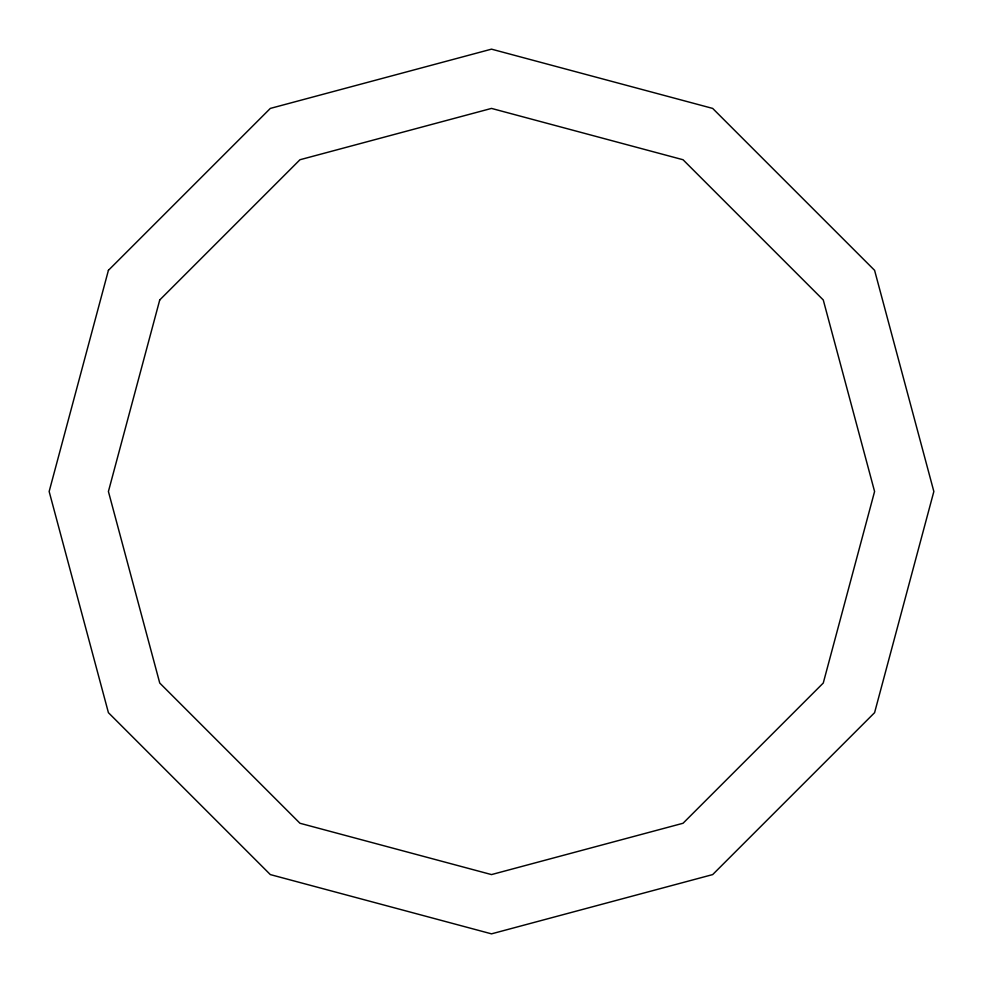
<?xml version="1.0" encoding="UTF-8"?>
<svg xmlns="http://www.w3.org/2000/svg" width="983" height="983" viewBox="0 0 983 983"><rect width="100%" height="100%" fill="white"/><g stroke="black" fill="none" stroke-linecap="round" stroke-linejoin="round"><path stroke-width="1.47" d="M108.413 270.325L49.15 491.5L108.413 712.675L270.325 874.587L491.5 933.85L712.675 874.587L874.587 712.675L933.85 491.5L874.587 270.325L712.675 108.413L491.5 49.15L270.325 108.413L108.413 270.325M159.738 299.962L108.413 491.5L159.738 683.038L299.962 823.263L491.5 874.587L683.038 823.263L823.263 683.038L874.587 491.5L823.263 299.962L683.038 159.738L491.5 108.413L299.962 159.738L159.738 299.962"/></g></svg>
